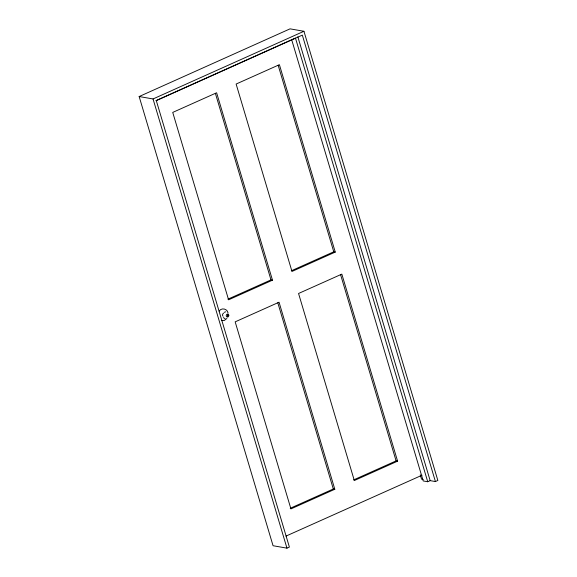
<?xml version="1.0" encoding="UTF-8"?>
<svg xmlns="http://www.w3.org/2000/svg" width="577" height="577" viewBox="0 0 577 577"><rect width="100%" height="100%" fill="white"/><g stroke="black" fill="none" stroke-linecap="round" stroke-linejoin="round"><path stroke-width="0.87" d="M219.166 311.111C221.409 307.281 227.569 308.76 228.074 313.102M226.891 318.475L224.229 320.523L221.546 320.596M224.035 312.395L225.78 311.782M435.419 481.557L302.326 35.118L156.302 100.622L289.387 547.061L286.957 548.15L273.058 545.727L139.151 96.539L290.043 28.85L303.942 31.273L437.849 480.461L435.419 481.557L430.161 480.641L427.723 481.73L423.215 480.944L291.724 39.856M139.151 96.539L153.042 98.955L303.942 31.273M155.941 100.636L295.46 38.053L427.723 481.73M227.915 299.174L270.988 279.903L272.481 280.17L216.613 92.774L172.732 112.414L228.593 299.802L272.481 280.17M291.306 270.808L333.766 251.81L335.259 252.077L279.398 64.682L236.123 84.047L291.984 271.442L335.259 252.077M290.245 508.272L333.318 489L334.811 489.26L279.052 302.211L235.171 321.851L290.931 508.9L334.811 489.26M353.636 479.905L396.096 460.9L397.596 461.167L341.829 274.118L298.554 293.484L354.321 480.533L397.596 461.167M285.983 536.098L422.032 475.217M423.172 479.422L421.52 479.134L420.236 474.813M225.138 318.771L223.313 317.595M297.84 36.791L430.161 480.641M278.157 65.28L333.766 251.81M340.596 274.717L396.096 460.9M215.38 93.373L270.988 279.903M277.811 302.81L333.318 489M153.042 98.955L286.957 548.15M223.104 316.225A1.486 1.277 -80 0 1 222.895 313.902M223.162 313.657A1.486 1.277 -80 0 1 223.479 313.499M227.511 314.804L227.619 316.319L227.511 314.804M228.766 315.165L228.643 314.811A1.486 1.277 -80 0 0 226.48 314.768A1.486 1.277 -80 0 0 227.259 317.047A1.486 1.277 -80 0 0 228.766 315.165"/></g></svg>
